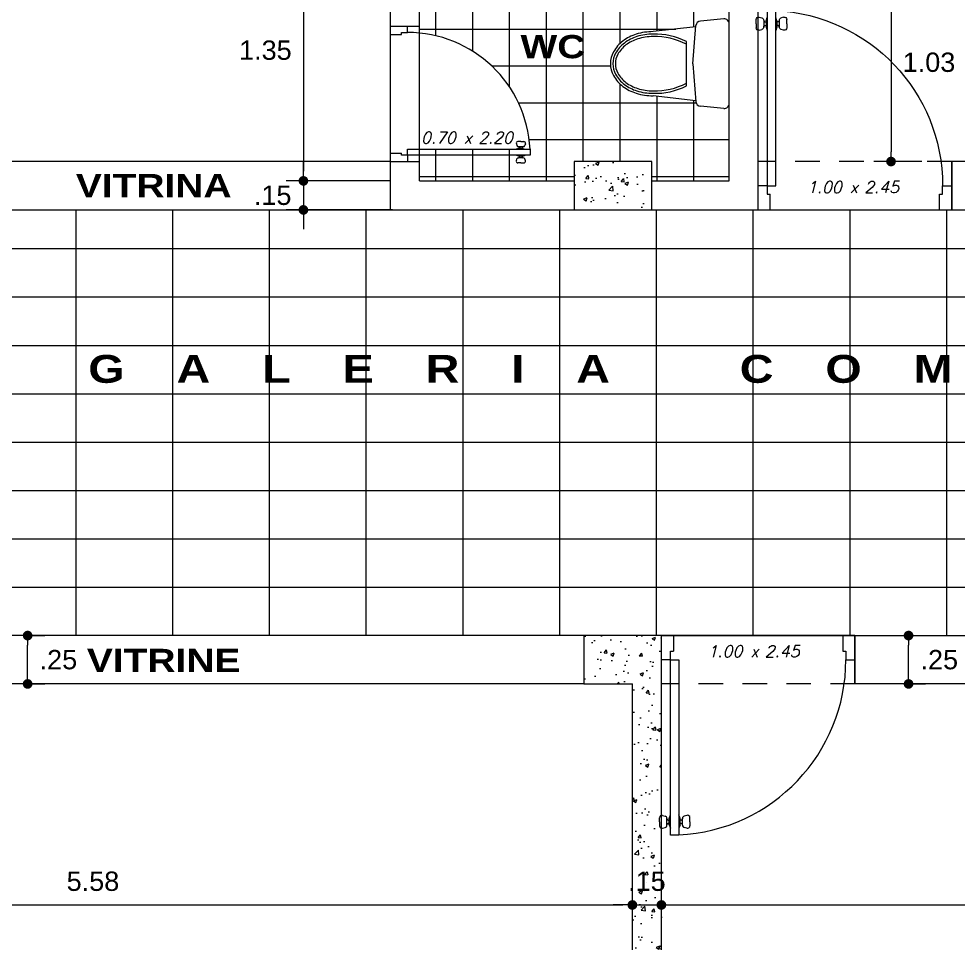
# Model space of a CAD drawing. Header units: millimetres. Extents: x 2178 to 2304, y 1220 to 1359.
# Drawn here: x 2214.231 to 2219.085, y 1332.73 to 1337.508 of the extents above; entities that cross this region are included whole.
import ezdxf
from ezdxf.enums import TextEntityAlignment as Align

# ---------------------------------------------------------------- set-up
doc = ezdxf.new("R2010")
doc.units = ezdxf.units.MM
doc.linetypes.add('HIDDEN', pattern=[9.524999999999999, 6.35, -3.175])
doc.layers.get('0').update_dxf_attribs({"lineweight": 0})
for name, color, linetype, lineweight in [('carpinteria', 12, 'Continuous', 5), ('Mobiliario', 52, 'Continuous', 5), ('PLUMA 7', 10, 'Continuous', 0), ('PROY', 13, 'HIDDEN', 13), ('TEXTO', 5, 'Continuous', 18), ('TEXTOS', 42, 'Continuous', 13)]:
    doc.layers.add(name, color=color, linetype=linetype, lineweight=lineweight)
doc.layers.add('pisos....', color=7, linetype='Continuous', lineweight=5, true_color=0x7c7f7e)
doc.styles.add('ARIAL', font='arial.ttf')
doc.styles.add('ARIAL-N', font='arialbd.ttf')
doc.styles.add('SIMPLEX', font='simplex.shx', dxfattribs={"width": 1.2, "oblique": 15})
doc.dimstyles.new('RPM 50', dxfattribs={"dimtxt": 0.1, "dimasz": 0.05, "dimexe": 0.08849999999999973, "dimexo": 0.1535, "dimgap": 0.07099999999999997, "dimtad": 2, "dimtih": 1, "dimtoh": 1, "dimzin": 4, "dimdsep": 46, "dimtxsty": 'ARIAL', "dimblk": 'DOT', "dimcen": 0.4, "dimdle": 0.25, "dimclrd": 8, "dimclre": 8, "dimclrt": 9, "dimadec": 0, "dimazin": 0, "dimtfac": 1, "dimtix": 1, "dimtmove": 0, "dimatfit": 3, "dimldrblk": 'DOT', "dimfxl": 0.5, "dimfxlon": 1, "dimlwd": 0, "dimlwe": 0, "dimarcsym": 0})
pattern_1 = [(49.99999999999999, (1019.093095671087, -426.9564722311436), (0.182184668996004, -0.01593908553890309), [0.01905, -0.20955]), (355, (1019.093095671087, -426.9564722311436), (-0.03524342142496934, 0.1910568452390352), [0.01524, -0.16764058417]), (100.4514447, (1019.108277678087, -426.9578004846437), (0.1469412470903533, 0.1751177519121951), [0.01619000879999999, -0.1780902445999999]), (46.18420000000001, (1019.093095671087, -426.9056722311436), (0.2710790408921299, -0.04204232793272715), [0.028575, -0.314325]), (96.63555760999992, (1019.115685571087, -426.9091757311437), (0.237404134051503, 0.2474261245977215), [0.02428502314, -0.26713560816]), (351.1841511700001, (1019.093095671087, -426.9056722311436), (0.237404134064977, 0.2474261245855326), [0.02285996707, -0.25145973192]), (21, (1019.118495671087, -426.9183722311436), (0.1516143912691325, -0.1022651981870876), [0.01905, -0.20955]), (326.0000000000001, (1019.118495671087, -426.9183722311436), (0.06180202834764707, 0.1841879661223193), [0.01524, -0.16764]), (71.45144499999999, (1019.131130203687, -426.9268943310435), (0.2134164192787162, 0.08192276888590524), [0.0161900088, -0.1780899376]), (37.50000000000001, (1019.093095671087, -426.9564722311436), (0.003088603250591816, 0.0845550388731531), [0, -0.165608, 0, -0.17018, 0, -0.168275]), (7.499999999999999, (1019.093095671087, -426.9564722311436), (0.06681966251030574, 0.1001805748181195), [0, -0.09702799999999999, 0, -0.161798, 0, -0.06413500000000001]), (327.5, (1019.036453671087, -426.9564722311436), (0.1355905951668714, -0.005728743992673458), [0, -0.0635, 0, -0.19812, 0, -0.26289]), (317.5, (1019.011053671087, -426.9564722311436), (0.148129181386018, 0.02542649103333302), [0, -0.08255, 0, -0.131572, 0, -0.18669])]

# ---------------------------------------------------------------- blocks, each defined once
blk = doc.blocks.new('puerta de 0.80')
for p, q in [((0, 0.7578726278069325), (0, 0.8078726278070008)), ((0, 0.05787262780700075), (0, 0.8078726278070008)), ((0.1000000000000227, 0.770372627806978), (0.1000000000000227, 0.8078726278070008)), ((0, 0.7578726278069325), (0.06500000000005457, 0.7578726278069325)), ((0.06500000000005457, 0.7578726278069325), (0.06500000000005457, 0.770372627806978)), ((0.06500000000005457, 0.770372627806978), (0.1000000000000227, 0.770372627806978)), ((0.7699992280930701, 0.1257452267906274), (0.753031481821381, 0.1257452267906274)), ((0.7699992280930701, 0.1257452267906274), (0.7869669743646455, 0.1257452267906274)), ((0.1000000000000227, 0.08037262780703713), (0.8250000000000455, 0.08037262780703713)), ((0.1000000000000227, 0.04537262780695528), (0.1000000000000227, 0.08037262780703713)), ((0.743372223558481, 0.1131570363396577), (0.7462233707656196, 0.1025164101029077)), ((0.7820575276252839, 0.09510460055400927), (0.7558826290285197, 0.09510460055400927)), ((0.7558826290285197, 0.09510460055400927), (0.7579409285608563, 0.09510460055400927)), ((0.7820575276252839, 0.08545825626470105), (0.7558826290285197, 0.08545825626470105)), ((0.762940928560738, 0.09010460055401381), (0.762940928560738, 0.08545825626470105)), ((0.7770575276252885, 0.09010460055401381), (0.7770575276252885, 0.08545825626470105)), ((0.7841158271576205, 0.09510460055400927), (0.7820575276252839, 0.09510460055400927)), ((0.7966262326275455, 0.1131570363396577), (0.7937750854204069, 0.1025164101029077)), ((0.8250000000000455, 0.08037262780703713), (0.8250000000000455, 0.04537262780695528)), ((0, 0.007872627806932542), (0, 0.05787262780700075)), ((0, 0.05787262780700075), (0.06500000000005457, 0.05787262780700075)), ((0.06500000000005457, 0.04537262780695528), (0.06500000000005457, 0.05787262780700075)), ((0.1000000000000227, 0.04537262780695528), (0.06500000000005457, 0.04537262780695528)), ((0.8250000000000455, 0.04537262780695528), (0.1000000000000227, 0.04537262780695528)), ((0.1000000000000227, 0.04537262780695528), (0.1000000000000227, 0.007872627806932542)), ((0.7820575276252839, 0.04028699934929136), (0.7558826290285197, 0.04028699934929136)), ((0.762940928560738, 0.0356406550599786), (0.762940928560738, 0.04028699934929136)), ((0.8250000000000455, 0.04537262780695528), (0.7720000000000482, 0.04537262780695528)), ((0.7770575276252885, 0.0356406550599786), (0.7770575276252885, 0.04028699934929136)), ((0.743372223558481, 0.01258821927433473), (0.7462233707656196, 0.02322884551108473)), ((0.7699992280930701, 2.882325134123676e-08), (0.753031481821381, 2.882325134123676e-08)), ((0.7820575276252839, 0.03064065505998315), (0.7558826290285197, 0.03064065505998315)), ((0.7558826290285197, 0.03064065505998315), (0.7579409285608563, 0.03064065505998315)), ((0.7699992280930701, 2.882325134123676e-08), (0.7869669743646455, 2.882325134123676e-08)), ((0.7841158271576205, 0.03064065505998315), (0.7820575276252839, 0.03064065505998315)), ((0.7966262326275455, 0.01258821927433473), (0.7937750854204069, 0.02322884551108473))]:
    blk.add_line(p, q)
at = {"linetype": 'Continuous', "lineweight": 0}
for p, q in [((0.7558826290285197, 0.08545825626470105), (0.7419099796773025, 0.08037262780692345)), ((0.7820575276252839, 0.08545825626470105), (0.796030176976501, 0.08037262780692345)), ((0.7558826290285197, 0.04028699934929136), (0.7419099796773025, 0.04537262780695528)), ((0.7820575276252839, 0.04028699934929136), (0.796030176976501, 0.04537262780695528))]:
    blk.add_line(p, q, dxfattribs=at)
for centre, radius, start, end in [((0.1000000000000227, 0.04537262780695528), 0.725, 2.767078666097358, 90), ((0.753031481821381, 0.1157452267906365), 0.01, 90, 195.0000000000087), ((0.7869669743646455, 0.1157452267906365), 0.01, 344.9999999999912, 90), ((0.7558826290285197, 0.1051046005540002), 0.01, 195.0000000001698, 270), ((0.7579409285607426, 0.09010460055401381), 0.005, 0, 90), ((0.7820575276252839, 0.09010460055401381), 0.005, 90, 180), ((0.7841158271575068, 0.1051046005540002), 0.01, 270, 344.9999999998302), ((0.753031481821381, 0.01000002882324225), 0.01, 164.9999999999913, 270), ((0.7558826290285197, 0.02064065505999224), 0.01, 90, 164.9999999998302), ((0.7579409285607426, 0.0356406550599786), 0.005, 270, 0), ((0.7820575276252839, 0.0356406550599786), 0.005, 180, 270), ((0.7841158271575068, 0.02064065505999224), 0.01, 15.00000000016984, 90), ((0.7869669743646455, 0.01000002882324225), 0.01, 270, 15.00000000000872)]:
    blk.add_arc(centre, radius, start, end)
blk = doc.blocks.new('P')
at = {"style": 'SIMPLEX', "oblique": 15}
blk.add_text('x', height=0.06, dxfattribs=at).set_placement((-0.01697368369676155, 0.0255492955629677))
blk.add_attdef('L', text='', height=0.06, dxfattribs=at).set_placement((-0.057659880294743, 0.02554929556297481), align=Align.RIGHT)
blk.add_attdef('H', (0.05806964743619147, 0.02554929556297481), '', height=0.06, dxfattribs=at)
blk = doc.blocks.new('A$C17BD6781')
at = {"layer": 'Mobiliario', "linetype": 'Continuous'}
for p, q in [((0.0470258381902795, 0.2024778968581415), (0.07702583819028064, 0.4624778968581325)), ((0.4970258381902681, 0.2024778968581415), (0.467025838190267, 0.4624778968581325)), ((0.1371245447934086, 0.2600000207519599), (0.406927131587139, 0.2600000207519599)), ((2.658856601556181e-08, 0.03271609313324575), (0.01291432294007677, 0.1747733529997788)), ((0.2720258381902738, 0.2200000207519395), (0.04046188830088226, 0.2019667219995256)), ((0.2720258381902738, 0.2200000207519395), (0.5035897880796654, 0.2019667219995256)), ((0.5440516497919816, 0.03271609313324575), (0.5311373534404709, 0.1747733529997788)), ((0.0298768227825974, 2.075196903206233e-08), (0.5141748535979502, 2.075196903206233e-08))]:
    blk.add_line(p, q, dxfattribs=at)
for points in [[(0.467025838190267, 0.4624778968581325, 0.07568148098942781), (0.4514763274974598, 0.564619449634364, 0.08594715031423093), (0.409911660521658, 0.6457161817953931, 0.1060218382171382), (0.3436150782673906, 0.7032144903049868, 0.1264657149685374), (0.2720258381902738, 0.7216159645624032, 0.1264657149685252), (0.2004365981131571, 0.7032144903049868, 0.1060218382171112), (0.1341400158588897, 0.6457161817953931, 0.08594715031425326), (0.09257534888308783, 0.564619449634364, 0.07568148098944026), (0.07702583819028064, 0.4624778968581325, 0.07568148098943636)], [(0.4520258381902806, 0.4624778968581325, 0.0756814809893859), (0.4371558434836231, 0.5601558482174767, 0.08594715031428633), (0.3979260275471859, 0.6366970575473658, 0.1060218382171535), (0.3363817185640983, 0.6900737708649274, 0.1264657149685132), (0.2720258381902738, 0.7066159645624168, 0.1264657149686313), (0.2076699578163925, 0.6900737708648705, 0.1060218382170392), (0.1461256488333618, 0.6366970575473658, 0.08594715031415015), (0.1068958328969813, 0.5601558482175903, 0.07568148098951734), (0.092025838190267, 0.4624778968581325, 0.07568148098951734)], [(0.4370258381902659, 0.4624778968581325, 0.07568148098938046), (0.422835359469758, 0.5556922468005894, 0.08594715031429338), (0.3859403945727138, 0.6276779332993385, 0.1060218382171472), (0.3291483588608344, 0.6769330514248111, 0.1264657149685263), (0.2720258381902738, 0.6916159645624305, 0.1264657149686292), (0.2149033175196564, 0.6769330514248111, 0.1060218382170225), (0.1581112818078338, 0.6276779332993385, 0.08594715031417827), (0.1212163169108464, 0.5556922468007031, 0.07568148098950629), (0.1070258381902818, 0.4624778968581325, 0.07568148098950629)]]:
    blk.add_lwpolyline(points, format="xyb", dxfattribs=at)
for centre, radius, start, end in [((0.5137349313203856, 0.4501454030077241), 0.4218893808016409, 178.3249151335759, 206.7885795011672), ((0.5137349313203856, 0.4501454030077241), 0.4068893808016409, 178.3249151335759, 207.8601275501853), ((0.03031674506016202, 0.4501454030077241), 0.4068893808016409, 332.1398724498131, 1.675084866424104), ((0.03031674506016202, 0.4501454030077241), 0.4218893808016409, 333.2114204988328, 1.675084866424104), ((0.04279111913410816, 0.1720572806184748), 0.03, 94.45298473469602, 174.8055710922652), ((0.5012605572464395, 0.1720572806184748), 0.03, 5.194428907734862, 85.54701526530398), ((0.0298768227825974, 0.03000002075194175), 0.03, 174.8055710922652, 270), ((0.5141748535979502, 0.03000002075194175), 0.03, 270, 5.194428907734862)]:
    blk.add_arc(centre, radius, start, end, dxfattribs=at)
blk = doc.blocks.new('_DOT')
at = {"color": 0, "linetype": 'ByBlock'}
blk.add_line((-0.5, 0), (-1, 0), dxfattribs=at)
at = {"color": 0, "linetype": 'ByBlock', "const_width": 0.5}
blk.add_lwpolyline([(-0.25, 0, 1), (0.25, 0, 1)], format="xyb", close=True, dxfattribs=at)
blk = doc.blocks.new('*D934')
at = {"color": 8, "lineweight": 0, "transparency": 16777216}
for p, q in [((2211.82631320559, 1332.927212895097), (2211.82631320559, 1333.015712895097)), ((2217.40131320559, 1332.927212895097), (2217.40131320559, 1333.015712895097)), ((2211.876313205591, 1332.927212895097), (2217.35131320559, 1332.927212895097))]:
    blk.add_line(p, q, dxfattribs=at)
at = {"layer": 'Defpoints', "color": 0, "transparency": 16777216}
for p in [(2217.40131320559, 1332.927212895097), (2211.82631320559, 1332.849712895096), (2217.40131320559, 1332.849712895096)]:
    blk.add_point(p, dxfattribs=at)
at = {"color": 8, "lineweight": 0, "transparency": 16777216, "xscale": 0.05, "yscale": 0.05, "zscale": 0.05, "rotation": 180}
blk.add_blockref('_DOT', (2211.82631320559, 1332.927212895097), dxfattribs=at)
at = {"color": 8, "lineweight": 0, "transparency": 16777216, "xscale": 0.05, "yscale": 0.05, "zscale": 0.05}
blk.add_blockref('_DOT', (2217.40131320559, 1332.927212895097), dxfattribs=at)
at = {"color": 9, "transparency": 16777216, "insert": (2214.61381320559, 1333.049270193869), "char_height": 0.1, "attachment_point": 5, "style": 'ARIAL'}
blk.add_mtext('5.58', dxfattribs=at)
blk = doc.blocks.new('*D935')
at = {"color": 8, "lineweight": 0, "transparency": 16777216}
for p, q in [((2217.40131320559, 1332.927212895097), (2217.40131320559, 1333.015712895097)), ((2217.55131320559, 1332.927212895097), (2217.55131320559, 1333.015712895097)), ((2217.35131320559, 1332.927212895097), (2217.30131320559, 1332.927212895097)), ((2217.40131320559, 1332.927212895097), (2217.55131320559, 1332.927212895097)), ((2217.60131320559, 1332.927212895097), (2217.65131320559, 1332.927212895097))]:
    blk.add_line(p, q, dxfattribs=at)
at = {"layer": 'Defpoints', "color": 0, "transparency": 16777216}
for p in [(2217.55131320559, 1332.927212895097), (2217.55131320559, 1332.927212895097), (2217.40131320559, 1332.849712895096)]:
    blk.add_point(p, dxfattribs=at)
at = {"color": 8, "lineweight": 0, "transparency": 16777216, "xscale": 0.05, "yscale": 0.05, "zscale": 0.05}
blk.add_blockref('_DOT', (2217.40131320559, 1332.927212895097), dxfattribs=at)
at = {"color": 8, "lineweight": 0, "transparency": 16777216, "xscale": 0.05, "yscale": 0.05, "zscale": 0.05, "rotation": 180}
blk.add_blockref('_DOT', (2217.55131320559, 1332.927212895097), dxfattribs=at)
at = {"color": 9, "transparency": 16777216, "insert": (2217.47631320559, 1333.049270193869), "char_height": 0.1, "attachment_point": 5, "style": 'ARIAL'}
blk.add_mtext('.15', dxfattribs=at)
blk = doc.blocks.new('*D936')
at = {"color": 8, "lineweight": 0, "transparency": 16777216}
for p, q in [((2221.02631320559, 1333.209324345765), (2221.02631320559, 1332.838712895096)), ((2217.55131320559, 1332.927212895097), (2217.55131320559, 1333.015712895097)), ((2217.60131320559, 1332.927212895097), (2220.97631320559, 1332.927212895097))]:
    blk.add_line(p, q, dxfattribs=at)
at = {"layer": 'Defpoints', "color": 0, "transparency": 16777216}
for p in [(2221.02631320559, 1333.362824345765), (2217.55131320559, 1332.927212895097), (2221.02631320559, 1332.927212895097)]:
    blk.add_point(p, dxfattribs=at)
at = {"color": 8, "lineweight": 0, "transparency": 16777216, "xscale": 0.05, "yscale": 0.05, "zscale": 0.05, "rotation": 180}
blk.add_blockref('_DOT', (2217.55131320559, 1332.927212895097), dxfattribs=at)
at = {"color": 8, "lineweight": 0, "transparency": 16777216, "xscale": 0.05, "yscale": 0.05, "zscale": 0.05}
blk.add_blockref('_DOT', (2221.02631320559, 1332.927212895097), dxfattribs=at)
at = {"color": 9, "transparency": 16777216, "insert": (2219.28881320559, 1332.805121489912), "char_height": 0.1, "attachment_point": 5, "style": 'ARIAL'}
blk.add_mtext('3.48', dxfattribs=at)
blk = doc.blocks.new('*D1088')
at = {"color": 8, "lineweight": 0, "transparency": 16777216}
for p, q in [((2218.237913138851, 1337.794712895097), (2218.826413138851, 1337.794712895097)), ((2218.737913138851, 1337.744712895097), (2218.737913138851, 1336.819712895097)), ((2218.897813205592, 1336.769712895097), (2218.649413138851, 1336.769712895097))]:
    blk.add_line(p, q, dxfattribs=at)
at = {"layer": 'Defpoints', "color": 0, "transparency": 16777216}
for p in [(2217.901313205592, 1337.794712895097), (2218.737913138851, 1336.769712895097), (2219.051313205592, 1336.769712895097)]:
    blk.add_point(p, dxfattribs=at)
at = {"color": 8, "lineweight": 0, "transparency": 16777216, "xscale": 0.05, "yscale": 0.05, "zscale": 0.05}
for p, rotation in [((2218.737913138851, 1337.794712895097), 90), ((2218.737913138851, 1336.769712895097), 270)]:
    blk.add_blockref('_DOT', p, dxfattribs=dict(at, rotation=rotation))
at = {"color": 9, "transparency": 16777216, "insert": (2218.934083670911, 1337.282212895096), "char_height": 0.1, "attachment_point": 5, "style": 'ARIAL'}
blk.add_mtext('1.03', dxfattribs=at)
blk = doc.blocks.new('*D1092')
at = {"color": 8, "lineweight": 0, "transparency": 16777216}
for p, q in [((2216.201442270034, 1338.019712895097), (2215.612942270035, 1338.019712895097)), ((2215.701442270034, 1337.969712895097), (2215.701442270034, 1336.719712895097)), ((2216.147813205592, 1336.669712895097), (2215.612942270035, 1336.669712895097))]:
    blk.add_line(p, q, dxfattribs=at)
at = {"layer": 'Defpoints', "color": 0, "transparency": 16777216}
for p in [(2216.401313205592, 1338.019712895097), (2215.701442270034, 1336.669712895097), (2216.301313205592, 1336.669712895097)]:
    blk.add_point(p, dxfattribs=at)
at = {"color": 8, "lineweight": 0, "transparency": 16777216, "xscale": 0.05, "yscale": 0.05, "zscale": 0.05}
for p, rotation in [((2215.701442270034, 1338.019712895097), 90), ((2215.701442270034, 1336.669712895097), 270)]:
    blk.add_blockref('_DOT', p, dxfattribs=dict(at, rotation=rotation))
at = {"color": 9, "transparency": 16777216, "insert": (2215.504896567442, 1337.344712895096), "char_height": 0.1, "attachment_point": 5, "style": 'ARIAL'}
blk.add_mtext('1.35', dxfattribs=at)
blk = doc.blocks.new('*D1093')
at = {"color": 8, "lineweight": 0, "transparency": 16777216}
for p, q in [((2215.701442270034, 1336.719712895097), (2215.701442270034, 1336.769712895097)), ((2216.147813205592, 1336.669712895097), (2215.612942270035, 1336.669712895097)), ((2215.701442270034, 1336.669712895097), (2215.701442270034, 1336.519712895097)), ((2216.160999068133, 1336.519712895097), (2215.612942270035, 1336.519712895097)), ((2215.701442270034, 1336.469712895097), (2215.701442270034, 1336.419712895097))]:
    blk.add_line(p, q, dxfattribs=at)
at = {"layer": 'Defpoints', "color": 0, "transparency": 16777216}
for p in [(2216.301313205592, 1336.669712895097), (2215.701442270034, 1336.519712895097), (2216.314499068133, 1336.519712895097)]:
    blk.add_point(p, dxfattribs=at)
at = {"color": 8, "lineweight": 0, "transparency": 16777216, "xscale": 0.05, "yscale": 0.05, "zscale": 0.05}
for p, rotation in [((2215.701442270034, 1336.669712895097), 270), ((2215.701442270034, 1336.519712895097), 90)]:
    blk.add_blockref('_DOT', p, dxfattribs=dict(at, rotation=rotation))
at = {"color": 9, "transparency": 16777216, "insert": (2215.542481833472, 1336.594712895096), "char_height": 0.1, "attachment_point": 5, "style": 'ARIAL'}
blk.add_mtext('.15', dxfattribs=at)
blk = doc.blocks.new('*D1108')
at = {"color": 8, "lineweight": 0, "transparency": 16777216}
for p, q in [((2214.276319638537, 1334.319712895097), (2214.364819638537, 1334.319712895097)), ((2214.276319638537, 1334.119712895097), (2214.276319638537, 1334.269712895097)), ((2214.276319638537, 1334.069712895097), (2214.364819638537, 1334.069712895097))]:
    blk.add_line(p, q, dxfattribs=at)
at = {"layer": 'Defpoints', "color": 0, "transparency": 16777216}
for p in [(2214.262893638154, 1334.319712895097), (2214.276319638537, 1334.319712895097), (2214.262893638154, 1334.069712895097)]:
    blk.add_point(p, dxfattribs=at)
at = {"color": 8, "lineweight": 0, "transparency": 16777216, "xscale": 0.05, "yscale": 0.05, "zscale": 0.05}
for p, rotation in [((2214.276319638537, 1334.319712895097), 90), ((2214.276319638537, 1334.069712895097), 270)]:
    blk.add_blockref('_DOT', p, dxfattribs=dict(at, rotation=rotation))
at = {"color": 9, "transparency": 16777216, "insert": (2214.435280075099, 1334.194712895096), "char_height": 0.1, "attachment_point": 5, "style": 'ARIAL'}
blk.add_mtext('.25', dxfattribs=at)
blk = doc.blocks.new('*D1109')
at = {"color": 8, "lineweight": 0, "transparency": 16777216}
for p, q in [((2218.828359145509, 1334.319712895097), (2218.916859145509, 1334.319712895097)), ((2218.828359145509, 1334.119712895097), (2218.828359145509, 1334.269712895097)), ((2218.828359145509, 1334.069712895097), (2218.916859145509, 1334.069712895097))]:
    blk.add_line(p, q, dxfattribs=at)
at = {"layer": 'Defpoints', "color": 0, "transparency": 16777216}
for p in [(2218.789311973407, 1334.319712895097), (2218.828359145509, 1334.319712895097), (2218.789311973407, 1334.069712895097)]:
    blk.add_point(p, dxfattribs=at)
at = {"color": 8, "lineweight": 0, "transparency": 16777216, "xscale": 0.05, "yscale": 0.05, "zscale": 0.05}
for p, rotation in [((2218.828359145509, 1334.319712895097), 90), ((2218.828359145509, 1334.069712895097), 270)]:
    blk.add_blockref('_DOT', p, dxfattribs=dict(at, rotation=rotation))
at = {"color": 9, "transparency": 16777216, "insert": (2218.987319582071, 1334.194712895096), "char_height": 0.1, "attachment_point": 5, "style": 'ARIAL'}
blk.add_mtext('.25', dxfattribs=at)

msp = doc.modelspace()

# ---------------------------------------------------------------- hatches: boundary and pattern name
h = msp.add_hatch()
h.set_pattern_fill('AR-SAND', color=256, scale=0.009000000000000001)
h.set_pattern_definition([(37.50000000000001, (0, 0), (-0.01440028166385641, 0.4404719135964082), [0, -0.3474720000000001, 0, -0.38862, 0, -0.3714750000000001]), (7.499999999999999, (0, 0), (0.4045709548242024, 0.6451425905115189), [0, -0.187452, 0, -0.3131820000000001, 0, -0.120015]), (327.5, (-0.281178, 0), (0.7118931332173122, 0.001293466210691186), [0, -0.1143, 0, -0.41148, 0, -0.5372100000000001]), (317.5, (-0.281178, 0), (0.6872008072250675, 0.2006363909314947), [0, -0.05715000000000001, 0, -0.269748, 0, -0.3086100000000001])])
h.paths.add_polyline_path([(2232.182974461064, 1343.987019787507), (2226.431313205591, 1343.979330515022), (2226.431313205591, 1339.769712895096), (2229.031313205591, 1339.769712895096, -1), (2229.511313205591, 1339.769712895096, -1), (2229.031313205591, 1339.769712895096), (2226.431313205591, 1339.769712895096), (2226.380327854285, 1336.644712895097), (2229.031313205591, 1336.644712895097, -1), (2229.511313205591, 1336.644712895097, -1), (2229.031313205591, 1336.644712895097), (2226.380327854285, 1336.644712895097), (2226.340355338862, 1334.194712895096), (2229.037712207929, 1334.194712895096, -0.05792422511702389), (2229.031313205591, 1334.249763543513, -1), (2229.511313205591, 1334.249763543513, -0.8904945671120889), (2229.037712207929, 1334.194712895096), (2226.340355338862, 1334.194712895096), (2226.27631320559, 1330.269435117319), (2229.031341468728, 1330.273118255473, -0.9834537548927721), (2229.511274236881, 1330.27375986729), (2232.201302616187, 1330.277356108494)])
h.paths.add_polyline_path([(2226.431313205591, 1343.979330515022), (2222.02631320559, 1343.973441565066), (2222.02631320559, 1339.769712895096), (2226.431313205591, 1339.769712895096)])
h.paths.add_polyline_path([(2222.02631320559, 1343.973441565066), (2217.32631320559, 1343.967158235941), (2217.32631320559, 1339.769712895096), (2222.02631320559, 1339.769712895096)])
h.paths.add_polyline_path([(2217.32631320559, 1343.967158235941), (2215.58621333265, 1343.964831933768, -0.9785559481343978), (2215.10632651686, 1343.964190383384), (2212.37491100412, 1343.960538812609), (2212.231345879911, 1340.394712895096), (2215.106262970665, 1340.394712895096, -1), (2215.586262970665, 1340.394712895096, -1), (2215.106262970665, 1340.394712895096), (2212.231345879911, 1340.394712895096), (2212.22631320559, 1340.269712895096), (2212.22631320559, 1339.769712895096), (2212.751313205591, 1339.769712895096), (2217.32631320559, 1339.769712895096)])
h.paths.add_polyline_path([(2213.996396667805, 1342.015790657715), (2214.318292984313, 1342.015790657715), (2214.318292984313, 1342.221861599053), (2213.996396667805, 1342.221861599053)], flags=24)
h.paths.add_polyline_path([(2213.989575385403, 1343.740756551303), (2214.233777295363, 1343.740756551303), (2214.233777295363, 1343.94682749264), (2213.989575385403, 1343.94682749264)], flags=24)
h.paths.add_polyline_path([(2213.989575385403, 1339.915756551303), (2214.233777295363, 1339.915756551303), (2214.233777295363, 1340.12182749264), (2213.989575385403, 1340.12182749264)], flags=24)
h.paths.add_polyline_path([(2213.989575385403, 1340.290756551303), (2214.233777295363, 1340.290756551303), (2214.233777295363, 1340.49682749264), (2213.989575385403, 1340.49682749264)], flags=24)
h.paths.add_polyline_path([(2214.996396667806, 1342.078290657715), (2215.318292984313, 1342.078290657715), (2215.318292984313, 1342.284361599053), (2214.996396667806, 1342.284361599053)], flags=24)
h.paths.add_polyline_path([(2214.672404853344, 1339.978290657715), (2214.916606763303, 1339.978290657715), (2214.916606763303, 1340.184361599052), (2214.672404853344, 1340.184361599052)], flags=24)
h = msp.add_hatch()
h.set_pattern_fill('AR-CONC', color=256, scale=0.001)
h.set_pattern_definition(pattern_1)
h.paths.add_polyline_path([(2217.10131320559, 1336.519712895097), (2217.501313205591, 1336.519712895097), (2217.501313205591, 1336.769712895097), (2217.10131320559, 1336.769712895097)])
h = msp.add_hatch()
h.set_pattern_fill('AR-CONC', color=256, scale=0.001)
h.set_pattern_definition(pattern_1)
h.paths.add_polyline_path([(2217.55131320559, 1334.319712895096), (2217.15131320559, 1334.319712895096), (2217.15131320559, 1334.069712895096), (2217.40131320559, 1334.069712895096), (2217.40131320559, 1331.006657339541), (2217.10131320559, 1331.006657339541), (2217.10131320559, 1330.779157339541), (2217.55131320559, 1330.754157339541), (2217.55131320559, 1331.006657339541)])
at = {"layer": 'pisos....'}
h = msp.add_hatch(dxfattribs=at)
h.set_pattern_fill('NET', color=256, scale=0.06)
h.set_pattern_definition([(0, (1019.093095671087, -426.9564722311436), (0, 0.1905), []), (90, (1019.093095671087, -426.9564722311436), (-0.1905, 1.166437552015814e-17), [])])
edge = h.paths.add_edge_path()
edge.add_line((2217.901313205591, 1337.794712895097), (2217.501313205591, 1337.794712895097))
edge.add_line((2217.501313205591, 1337.794712895097), (2217.201313205591, 1337.794712895097))
edge.add_line((2217.201313205591, 1337.794712895097), (2217.101313205591, 1337.794712895097))
edge.add_line((2217.101313205591, 1337.794712895097), (2217.101313205591, 1338.019712895097))
edge.add_line((2217.101313205591, 1338.019712895097), (2216.978688111622, 1338.019712895097))
edge.add_line((2216.978688111622, 1338.019712895097), (2216.978688111622, 1337.813416814442))
edge.add_ellipse((2216.815660939038, 1337.813531076873), major_axis=(-2.502032902658902e-13, 0.1704436393843569), ratio=0.9565217391305934, start_angle=208.4745602166174, end_angle=269.99999999991957, ccw=False)
edge.add_ellipse((2216.708693981132, 1338.019712895097), major_axis=(2.081165902565789e-16, 0.4050000037482276), ratio=0.9565217391312869, start_angle=151.5254391921269, end_angle=208.4745608078732, ccw=False)
edge.add_ellipse((2216.601727023225, 1337.813531076873), major_axis=(2.499907131296124e-13, 0.170443639384357), ratio=0.956521739130593, start_angle=90.00000000008038, end_angle=151.5254397833824, ccw=False)
edge.add_line((2216.438699850642, 1337.813416814442), (2216.438699850642, 1338.019712895097))
edge.add_line((2216.438699850642, 1338.019712895097), (2216.401313205591, 1338.019712895097))
edge.add_line((2216.401313205591, 1338.019712895097), (2216.301313205591, 1338.019712895097))
edge.add_line((2216.301313205591, 1338.019712895097), (2216.301313205591, 1337.469712895097))
edge.add_line((2216.301313205591, 1337.469712895097), (2216.301313205591, 1337.433814069655))
edge.add_arc((2216.238813205591, 1336.802525395097), 0.6343750000001274, 2.76707866610559, 84.34592333882102, ccw=False)
edge.add_line((2216.872448550249, 1336.833150395097), (2216.301313205591, 1336.833150395097))
edge.add_line((2216.301313205591, 1336.833150395097), (2216.301313205591, 1336.769712895097))
edge.add_line((2216.301313205591, 1336.769712895097), (2216.301313205591, 1336.669712895097))
edge.add_line((2216.301313205591, 1336.669712895097), (2217.101313205591, 1336.669712895097))
edge.add_line((2217.10131320559, 1336.669712895097), (2217.10131320559, 1336.769712895097))
edge.add_line((2217.10131320559, 1336.769712895097), (2217.501313205591, 1336.769712895097))
edge.add_line((2217.501313205591, 1336.769712895097), (2217.501313205591, 1336.669712895097))
edge.add_line((2217.501313205591, 1336.669712895097), (2217.901313205591, 1336.669712895097))
edge.add_line((2217.901313205591, 1336.669712895097), (2217.901313205591, 1337.069468391123))
edge.add_arc((2217.875813205591, 1337.069468391123), 0.02549999999999674, -95.19442890754982, 0, ccw=False)
edge.add_line((2217.873504544067, 1337.044073114358), (2217.752755873181, 1337.055050266256))
edge.add_arc((2217.755064534705, 1337.080445543021), 0.02550000000009441, 184.4529847348701, 264.80557109245024, ccw=False)
edge.add_line((2217.729641509531, 1337.078465696813), (2217.729207010901, 1337.084045054219))
edge.add_line((2217.729207010901, 1337.084045054219), (2217.508207010901, 1337.109545054219))
edge.add_arc((2217.508207010901, 1337.401306050839), 0.2917609966196871, 252.68808428414792, 270, ccw=False)
edge.add_arc((2217.488927997866, 1337.339453575185), 0.2269735820387949, 233.0387361214157, 252.6880842841864, ccw=False)
edge.add_arc((2217.459402557899, 1337.300216829231), 0.177868858861434, 208.830754681469, 233.0387361213607, ccw=False)
edge.add_arc((2217.414127600367, 1337.275295054219), 0.1261879470156083, 180.0000000001032, 208.8307546814521, ccw=False)
edge.add_arc((2217.414127600368, 1337.275295054219), 0.1261879470160389, 151.1692453179555, 179.9999999998968, ccw=False)
edge.add_arc((2217.459402557899, 1337.250373279208), 0.1778688588609802, 126.96126387970901, 151.1692453179983, ccw=False)
edge.add_arc((2217.488927997867, 1337.211136533253), 0.2269735820391569, 107.3119157153069, 126.96126387969781, ccw=False)
edge.add_arc((2217.508207010901, 1337.149284057599), 0.2917609966197344, 90, 107.31191571531679, ccw=False)
edge.add_line((2217.508207010901, 1337.441045054219), (2217.729207010901, 1337.466545054219))
edge.add_line((2217.729207010901, 1337.466545054219), (2217.729641509531, 1337.472124411625))
edge.add_arc((2217.755064534705, 1337.470144565417), 0.0255000000000944, 95.19442890754982, 175.5470152651299, ccw=False)
edge.add_line((2217.75275587318, 1337.495539842182), (2217.873504544067, 1337.506516994081))
edge.add_arc((2217.875813205591, 1337.481121717316), 0.02549999999999673, 0, 95.19442890754982, ccw=False)
edge.add_line((2217.901313205591, 1337.481121717316), (2217.901313205591, 1337.794712895097))
h.paths.add_polyline_path([(2216.831238542263, 1336.798075470196), (2216.831238542263, 1336.794009918943, 0.4646489554522698), (2216.836225026401, 1336.789553686056, -0.3779349762624746), (2216.845866405334, 1336.783149585588), (2216.84836115914, 1336.773839037631, -0.4931454260358746), (2216.83990930816, 1336.762824370986), (2216.825062530173, 1336.762824370986), (2216.810215752184, 1336.762824370986, -0.4931454260358837), (2216.801763901205, 1336.773839037631), (2216.804258655011, 1336.783149585588, -0.3394542588609682), (2216.812710505991, 1336.789634918943), (2216.814511518081, 1336.789634918943, 0.4142135623730802), (2216.818886518082, 1336.794009918943), (2216.818886518082, 1336.798075470196)], flags=16)

# ---------------------------------------------------------------- linework, layer by layer
for points in [[(2216.151313205591, 1336.769712895097), (2216.151313205591, 1337.469712895097)], [(2216.301313205591, 1336.769712895097), (2216.301313205591, 1337.469712895097)], [(2218.051313205591, 1336.519712895097), (2219.051313205591, 1336.519712895097), (2219.051313205591, 1336.769712895097)], [(2217.15131320559, 1334.319712895096), (2212.67631320559, 1334.319712895096)], [(2218.55131320559, 1334.319712895096), (2217.55131320559, 1334.319712895096)], [(2218.55131320559, 1334.319712895096), (2218.55131320559, 1334.069712895096)], [(2217.15131320559, 1334.069712895096), (2213.67631320559, 1334.069712895096)]]:
    msp.add_lwpolyline(points)
for points in [[(2213.751313205591, 1336.519712895097), (2216.151313205591, 1336.519712895097), (2216.151313205591, 1336.769712895097), (2213.751313205591, 1336.769712895097)], [(2219.051313205591, 1336.519712895097), (2221.801313205591, 1336.519712895097), (2221.801313205591, 1336.769712895097), (2219.051313205591, 1336.769712895097)], [(2218.55131320559, 1334.319712895096), (2221.02631320559, 1334.319712895096), (2221.02631320559, 1334.069712895096), (2218.55131320559, 1334.069712895096)]]:
    msp.add_lwpolyline(points, close=True)
for points in [[(2214.52631320559, 1334.319712895162), (2214.526313205582, 1336.519712895104)], [(2215.02631320559, 1334.319712895164), (2215.026313205582, 1336.519712895106)], [(2215.52631320559, 1334.319712895166), (2215.526313205582, 1336.519712895107)], [(2216.02631320559, 1334.319712895168), (2216.026313205582, 1336.519712895109)], [(2216.52631320559, 1334.31971289517), (2216.526313205582, 1336.519712895111)], [(2217.02631320559, 1334.319712895172), (2217.026313205582, 1336.519712895113)], [(2217.52631320559, 1334.319712895173), (2217.526313205582, 1336.519712895115)], [(2218.02631320559, 1334.319712895175), (2218.026313205582, 1336.519712895117)], [(2218.52631320559, 1334.319712895177), (2218.526313205582, 1336.519712895118)], [(2219.02631320559, 1334.319712895179), (2219.026313205582, 1336.51971289512)], [(2189.276313205586, 1336.319712895096), (2225.132367268337, 1336.319712895096)], [(2189.276313205586, 1336.069712895096), (2225.132367268337, 1336.069712895096)], [(2189.276313205587, 1335.819712895096), (2225.132367268337, 1335.819712895096)], [(2189.276313205588, 1335.569712895096), (2225.132367268337, 1335.569712895096)], [(2189.276313205588, 1335.319712895096), (2225.132367268337, 1335.319712895096)], [(2189.276313205589, 1335.069712895096), (2225.132367268337, 1335.069712895096)], [(2190.45131320559, 1334.819712895096), (2225.132367268337, 1334.819712895096)], [(2190.70131320559, 1334.569712895096), (2225.132367268337, 1334.569712895096)]]:
    msp.add_lwpolyline(points, dxfattribs=at)
at = {"layer": 'PLUMA 7'}
for points in [[(2216.151313205591, 1337.469712895097), (2216.151313205591, 1339.769712895096)], [(2217.901313205591, 1336.669712895097), (2217.901313205591, 1338.819712895096)], [(2218.051313205591, 1336.519712895097), (2218.051313205591, 1338.819712895096)], [(2216.301313205591, 1337.469712895097), (2216.301313205591, 1338.019712895097)], [(2216.151313205591, 1337.469712895097), (2216.301313205591, 1337.469712895097)], [(2216.151313205591, 1336.519712895097), (2216.151313205591, 1336.769712895097)], [(2216.151313205591, 1336.769712895097), (2216.301313205591, 1336.769712895097)], [(2216.301313205591, 1336.669712895097), (2216.301313205591, 1336.769712895097)], [(2216.301313205591, 1336.669712895097), (2217.10131320559, 1336.669712895097)], [(2217.501313205591, 1336.669712895097), (2217.901313205591, 1336.669712895097)], [(2216.151313205591, 1336.519712895097), (2218.051313205591, 1336.519712895097)], [(2217.55131320559, 1334.069712895096), (2217.55131320559, 1334.319712895096), (2217.15131320559, 1334.319712895096), (2217.15131320559, 1334.069712895096), (2217.40131320559, 1334.069712895096)], [(2217.55131320559, 1331.006657339541), (2217.55131320559, 1334.319712895096)], [(2217.40131320559, 1331.006657339541), (2217.40131320559, 1334.069712895096)]]:
    msp.add_lwpolyline(points, dxfattribs=at)
msp.add_lwpolyline([(2217.10131320559, 1336.519712895097), (2217.501313205591, 1336.519712895097), (2217.501313205591, 1336.769712895097), (2217.10131320559, 1336.769712895097)], close=True, dxfattribs=at)
at = {"layer": 'PROY', "ltscale": 0.02, "flags": 128}
for points in [[(2219.051313205591, 1336.769712895097), (2218.051313205591, 1336.769712895097)], [(2218.55131320559, 1334.069712895096), (2217.55131320559, 1334.069712895096)]]:
    msp.add_lwpolyline(points, dxfattribs=at)

# ---------------------------------------------------------------- block references
at = {"layer": 'carpinteria', "yscale": 1.25, "zscale": 1.25, "rotation": 270}
for p, xscale in [((2218.041472420832, 1336.519712895097), -1.25), ((2217.541472420831, 1334.319712895096), 1.25)]:
    msp.add_blockref('puerta de 0.80', p, dxfattribs=dict(at, xscale=xscale))
at = {"layer": 'carpinteria', "xscale": 0.875, "yscale": 0.875, "zscale": 0.875}
msp.add_blockref('puerta de 0.80', (2216.151313205591, 1336.762824345766), dxfattribs=at)
at = {"layer": 'Mobiliario', "xscale": 0.8500000000000227, "yscale": 0.8500000000000227, "zscale": 0.8500000000000227, "rotation": 90}
msp.add_blockref('A$C17BD6781', (2217.90131322323, 1337.044073091757), dxfattribs=at)
at = {"layer": 'TEXTOS'}
for p, values in [((2216.546393701919, 1336.83744567754), {'H': '2.20', 'L': '0.70'}), ((2218.541049207048, 1336.58197807122), {'H': '2.45', 'L': '1.00'}), ((2218.027429328723, 1334.183020453638), {'H': '2.45', 'L': '1.00'})]:
    msp.add_blockref('P', p, dxfattribs=at).add_auto_attribs(values)

# ---------------------------------------------------------------- texts
at = {"layer": 'TEXTO', "style": 'ARIAL-N', "width": 1.2}
for s, height, p in [('WC', 0.12, (2216.990717495117, 1337.303607582417)), ('VITRINA', 0.12, (2214.927807572318, 1336.585209788398)), ('G    A    L    E    R    I    A          C    O    M    E    R    C    I    A    L ', 0.144, (2218.110226746692, 1335.626050390395)), ('VITRINE', 0.12, (2214.97927842045, 1334.131125992697))]:
    msp.add_text(s, height=height, dxfattribs=at).set_placement(p, align=Align.CENTER)

# ---------------------------------------------------------------- dimensions: what is measured, and where the dimension line sits
for base, p1, p2, picture, middle in [((2215.701442270034, 1336.669712895097), (2216.401313205591, 1338.019712895097), (2216.301313205591, 1336.669712895097), '*D1092', (2215.504896567442, 1337.344712895096)), ((2218.737913138851, 1336.769712895097), (2217.901313205591, 1337.794712895097), (2219.051313205591, 1336.769712895097), '*D1088', (2218.934083670911, 1337.282212895096)), ((2215.701442270034, 1336.519712895097), (2216.301313205591, 1336.669712895097), (2216.314499068132, 1336.519712895097), '*D1093', (2215.542481833472, 1336.594712895096))]:
    dim = msp.add_linear_dim(base=base, p1=p1, p2=p2, angle=90, dimstyle='RPM 50', override={"dimtmove": 1})
    dim.commit()
    dim.dimension.update_dxf_attribs({"geometry": picture, "text_midpoint": middle})
for base, p1, p2, picture, middle in [((2214.276319638537, 1334.319712895097), (2214.262893638153, 1334.069712895096), (2214.262893638153, 1334.319712895096), '*D1108', (2214.435280075099, 1334.194712895096)), ((2218.828359145509, 1334.319712895097), (2218.789311973406, 1334.069712895096), (2218.789311973406, 1334.319712895096), '*D1109', (2218.987319582071, 1334.194712895096))]:
    dim = msp.add_linear_dim(base=base, p1=p1, p2=p2, angle=90, dimstyle='RPM 50')
    dim.commit()
    dim.dimension.update_dxf_attribs({"geometry": picture, "text_midpoint": middle})
for base, p1, p2, picture, middle in [((2221.02631320559, 1332.927212895097), (2217.55131320559, 1332.927212895097), (2221.02631320559, 1333.362824345765), '*D936', (2219.28881320559, 1332.805121489912)), ((2217.40131320559, 1332.927212895097), (2211.82631320559, 1332.849712895096), (2217.40131320559, 1332.849712895096), '*D934', (2214.61381320559, 1333.049270193869)), ((2217.55131320559, 1332.927212895097), (2217.40131320559, 1332.849712895096), (2217.55131320559, 1332.927212895097), '*D935', (2217.47631320559, 1333.049270193869))]:
    dim = msp.add_linear_dim(base=base, p1=p1, p2=p2, dimstyle='RPM 50', override={"dimtmove": 1})
    dim.commit()
    dim.dimension.update_dxf_attribs({"geometry": picture, "text_midpoint": middle})

doc.saveas('drawing.dxf')
